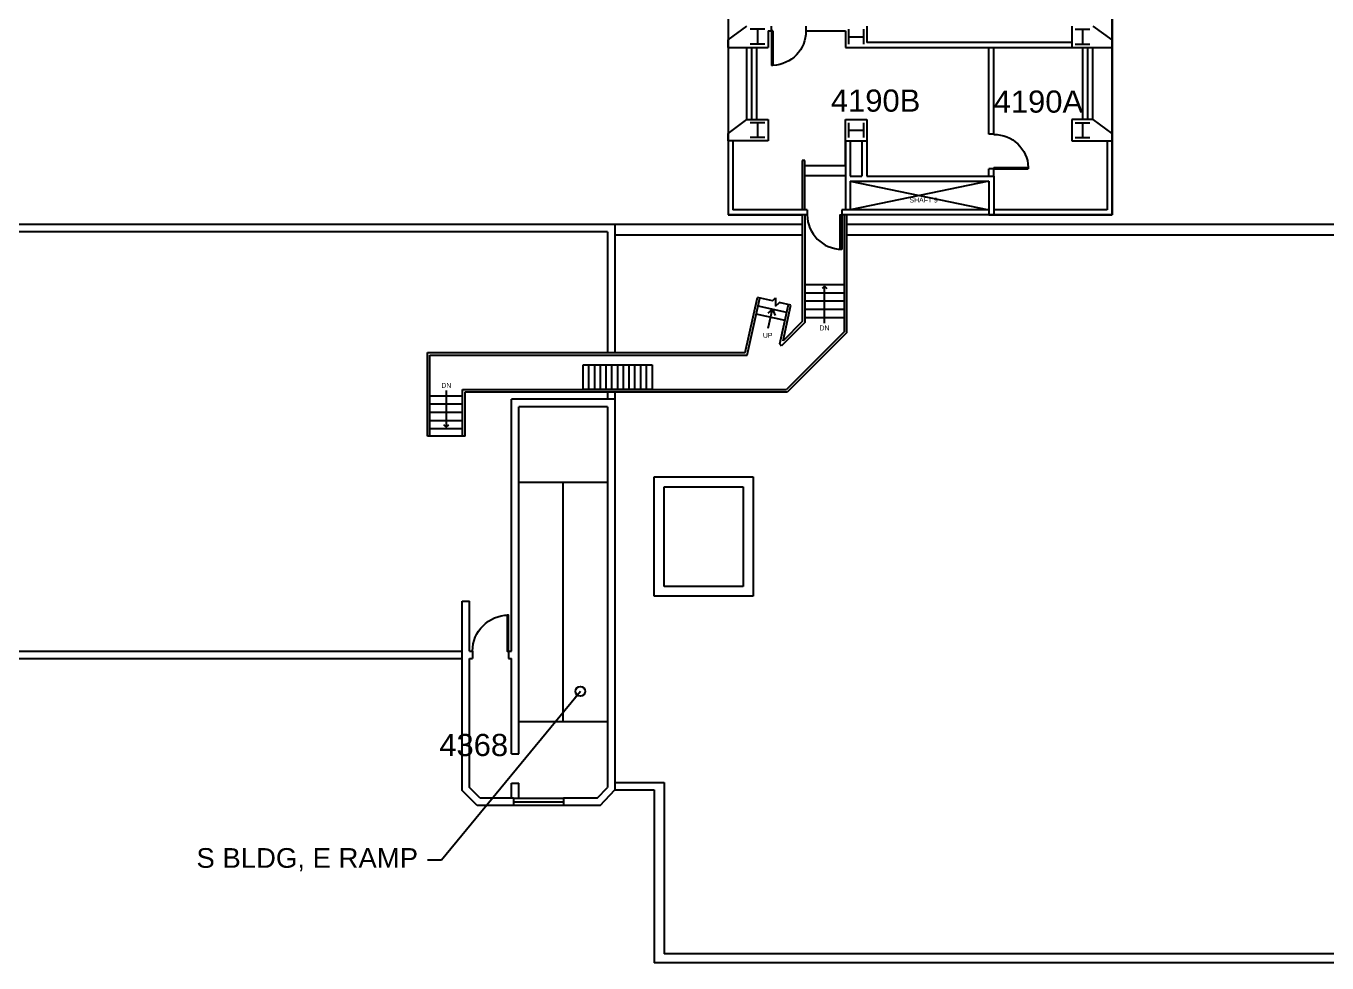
# Model space of a CAD drawing. Extents: x -84 to 5671, y -72 to 3104.
# Drawn here: x 2336 to 3922, y -72 to 1070 of the extents above; entities that cross this region are included whole.
import ezdxf

# ---------------------------------------------------------------- set-up
doc = ezdxf.new("R2010")
doc.units = 0
doc.header["$LTSCALE"] = 12
doc.header["$MEASUREMENT"] = 0
doc.layers.get('0').update_dxf_attribs({"linetype": 'CONTINUOUS'})
for name, color, linetype in [('A-ANNO-RNUM', 4, 'CONTINUOUS'), ('A-ANNO-TEXT', 4, 'CONTINUOUS'), ('A-ANNO-TEXT-STAIR', 4, 'CONTINUOUS'), ('A-DOOR', 2, 'CONTINUOUS'), ('A-FLOR-STRS', 2, 'CONTINUOUS'), ('A-GLAZ', 2, 'CONTINUOUS'), ('A-GLAZ-SILL', 1, 'CONTINUOUS'), ('A-ROOF-MED', 3, 'CONTINUOUS'), ('A-ROOF-THIN', 1, 'CONTINUOUS'), ('A-SHAFT', 1, 'CONTINUOUS'), ('A-WALL-FULL', 6, 'CONTINUOUS'), ('S-COLS', 5, 'CONTINUOUS')]:
    doc.layers.add(name, color=color, linetype=linetype)
doc.layers.get('0').freeze()
doc.styles.add('ARIAL', font='arial.ttf')
doc.styles.get("Standard").update_dxf_attribs({"font": 'SIMPLEX'})
doc.dimstyles.new('DIM1-4', dxfattribs={"dimscale": 48, "dimtxt": 0.09375, "dimasz": 0.125, "dimexe": 0.125, "dimexo": 0.09375, "dimgap": 0.046875, "dimtad": 1, "dimdec": 4, "dimzin": 7, "dimdsep": 46, "dimlunit": 4, "dimtxsty": 'Standard', "dimblk": 'TICK', "dimcen": 2.25, "dimdle": 1.5, "dimadec": 0, "dimazin": 0, "dimtfac": 1, "dimtdec": 4, "dimtix": 1, "dimtofl": 0, "dimtmove": 2, "dimatfit": 3, "dimldrblk": 'TICK', "dimfxl": 1, "dimtolj": 1, "dimtzin": 0, "dimarcsym": 0})

# ---------------------------------------------------------------- blocks, each defined once
blk = doc.blocks.new('*U22')
for p, q in [((0, 0), (0, 0)), ((-42, 0), (-42, 0))]:
    blk.add_line(p, q)
blk.add_lwpolyline([(0, 0), (0, -42), (-1.75, -42), (-1.75, 0)], close=True)
blk.add_arc((0, 0), 42, 180, 270)
blk = doc.blocks.new('*U23')
for p, q in [((0, 0), (0, 0)), ((-44, 0), (-44, 0))]:
    blk.add_line(p, q)
blk.add_lwpolyline([(0, 0), (0, -44), (-1.75, -44), (-1.75, 0)], close=True)
blk.add_arc((0, 0), 44, 180, 270)
blk = doc.blocks.new('TICK')
at = {"linetype": 'Continuous'}
blk.add_line((0.99, 0), (-0.99, 0), dxfattribs=at)
at = {"color": 11}
blk.add_line((-0.22, -0.22), (0.22, 0.22), dxfattribs=at)
blk = doc.blocks.new('DOOR36')
for p, q in [((-1.5, 0), (0, 0)), ((-1.5, 0), (-1.5, -36)), ((0, 0), (0, -36)), ((-1.5, -36), (0, -36))]:
    blk.add_line(p, q)
blk.add_arc((0, 0), 36, 180, 267.6401)

msp = doc.modelspace()

# ---------------------------------------------------------------- linework, layer by layer
at = {"layer": 'A-ANNO-TEXT'}
for p, q in [((3309, 753), (3306, 750)), ((3309, 708), (3309, 753)), ((3309, 753), (3312, 750)), ((3245.5, 724.7), (3240, 720)), ((3240.5, 701.9), (3245.5, 724.7)), ((3245.5, 724.7), (3249, 717)), ((2848, 625.9), (2848, 580.9)), ((2848, 580.9), (2845, 583.9)), ((2848, 580.9), (2851, 583.9))]:
    msp.add_line(p, q, dxfattribs=at)
at = {"layer": 'A-FLOR-STRS'}
for p, q in [((3285, 906), (3282, 906)), ((3282, 906), (3282, 846)), ((3285, 846), (3285, 906)), ((3285, 900), (3334.5, 900)), ((3285, 888), (3334.5, 888)), ((3282, 840), (3282, 709.9)), ((3285, 840), (3285, 708.6)), ((3333, 840), (3333, 697.2)), ((3336, 840), (3336, 696)), ((3285, 754.9), (3333, 754.9)), ((3212.3, 672), (3227.2, 739)), ((3214.7, 669), (3230.1, 738.3)), ((3245.6, 734.9), (3227.2, 739)), ((3245.6, 734.9), (3249.4, 738.9)), ((3249.4, 738.9), (3249.2, 728.7)), ((3249.2, 728.7), (3254, 733.1)), ((3268.2, 729.9), (3253.9, 733.1)), ((3254.6, 682.5), (3265.3, 730.5)), ((3258.6, 686.4), (3268.2, 729.9)), ((3285, 744.9), (3333, 744.9)), ((3285, 734.9), (3333, 734.9)), ((3260.9, 711), (3225.8, 718.8)), ((3263.1, 720.8), (3228, 728.6)), ((3285, 724.9), (3333, 724.9)), ((3285, 714.9), (3333, 714.9)), ((3285, 708.6), (3256.7, 680.4)), ((3282, 709.9), (3258.6, 686.4)), ((3254.6, 682.5), (3256.7, 680.4)), ((3333, 697.2), (3262.8, 627)), ((3336, 696), (3264, 624)), ((2825, 672), (3212.3, 672)), ((2825, 570), (2825, 672)), ((2828, 669), (3214.7, 669)), ((2828, 570), (2828, 669)), ((3015, 627), (3015, 657)), ((3015, 657), (3099, 657)), ((3022, 627), (3022, 657)), ((3029, 627), (3029, 657)), ((3036, 627), (3036, 657)), ((3043, 627), (3043, 657)), ((3050, 627), (3050, 657)), ((3057, 627), (3057, 657)), ((3064, 627), (3064, 657)), ((3071, 627), (3071, 657)), ((3078, 627), (3078, 657)), ((3085, 627), (3085, 657)), ((3092, 627), (3092, 657)), ((3099, 657), (3099, 627)), ((2868, 618.9), (2828, 618.9)), ((2868, 627), (3262.8, 627)), ((2868, 570), (2868, 627)), ((2871, 624), (3264, 624)), ((2871, 570), (2871, 624)), ((3099, 627), (3015, 627)), ((2868, 608.9), (2828, 608.9)), ((2868, 598.9), (2828, 598.9)), ((2868, 588.9), (2828, 588.9)), ((2868, 578.9), (2828, 578.9)), ((2871, 570), (2825, 570)), ((3044.5, 513.5), (2936.5, 513.5)), ((2990.5, 222), (2990.5, 513.5)), ((2990.5, 222), (2936.5, 222)), ((3044.5, 222), (2990.5, 222))]:
    msp.add_line(p, q, dxfattribs=at)
at = {"layer": 'A-GLAZ'}
for p, q in [((3220.5, 956), (3220.5, 1044)), ((3629.5, 1044), (3629.5, 956)), ((2930, 124.5), (2991, 124.5))]:
    msp.add_line(p, q, dxfattribs=at)
at = {"layer": 'A-GLAZ-SILL'}
for p, q in [((3214.5, 956), (3214.5, 1044)), ((3226.5, 956), (3226.5, 1044)), ((3623.5, 1044), (3623.5, 956)), ((3635.5, 1044), (3635.5, 956)), ((2930, 129), (2991, 129)), ((2991, 120), (2930, 120))]:
    msp.add_line(p, q, dxfattribs=at)
at = {"layer": 'A-ROOF-MED'}
for p, q in [((3053.5, 828), (2052, 828)), ((3282, 828), (3053.5, 828)), ((4067.5, 828), (3336, 828)), ((186, 299), (2867.5, 299)), ((3053.5, 139), (3101.5, 139)), ((3101.5, 139), (3101.5, -72)), ((4193.5, -72), (3101.5, -72))]:
    msp.add_line(p, q, dxfattribs=at)
at = {"layer": 'A-ROOF-THIN'}
for p, q in [((3053.5, 828), (3053.5, 672)), ((3044.5, 819), (2052, 819)), ((3044.5, 819), (3044.5, 672)), ((3282, 815), (3053.5, 815)), ((4062.1, 815), (3336, 815)), ((3044.5, 624), (3044.5, 615)), ((3053.5, 624), (3053.5, 615)), ((177, 308), (2867.5, 308)), ((3053.5, 148), (3113.5, 148)), ((3113.5, 148), (3113.5, -61)), ((4188.9, -61), (3113.5, -61))]:
    msp.add_line(p, q, dxfattribs=at)
at = {"layer": 'A-SHAFT'}
for p, q in [((3340.5, 881), (3509.5, 846)), ((3509.5, 881), (3340.5, 846))]:
    msp.add_line(p, q, dxfattribs=at)
at = {"layer": 'A-WALL-FULL'}
for p, q in [((3191.5, 1473.5), (3191.5, 840)), ((3659.5, 840), (3659.5, 1300)), ((3191.5, 1189.4), (3191.5, 840)), ((3659.5, 1205), (3659.5, 840)), ((3191.5, 1053), (3214.5, 1070)), ((3240.5, 1064), (3240.5, 1044)), ((3240.5, 1064), (3244.5, 1064)), ((3244.5, 1064), (3244.5, 1070)), ((3286.5, 1064), (3286.5, 1070)), ((3286.5, 1064), (3334.5, 1064)), ((3334.5, 1064), (3334.5, 1044)), ((3610.5, 1070), (3610.5, 1044)), ((3659.5, 1053), (3636.5, 1070)), ((3191.5, 1044), (3191.5, 1053)), ((3610.5, 1050), (3360.5, 1050)), ((3659.5, 1044), (3659.5, 1053)), ((3191.5, 1044), (3240.5, 1044)), ((3334.5, 1044), (3610.5, 1044)), ((3509.5, 938), (3509.5, 1044)), ((3515.5, 938), (3515.5, 1044)), ((3610.5, 1044), (3659.5, 1044)), ((3191.5, 939), (3214.5, 956)), ((3214.5, 956), (3240.5, 956)), ((3240.5, 956), (3240.5, 930)), ((3636.5, 956), (3610.5, 956)), ((3610.5, 956), (3610.5, 930)), ((3659.5, 939), (3636.5, 956)), ((3191.5, 930), (3191.5, 939)), ((3515.5, 938), (3509.5, 938)), ((3659.5, 930), (3659.5, 939)), ((3240.5, 930), (3191.5, 930)), ((3197.5, 930), (3197.5, 846)), ((3334.5, 930), (3334.5, 887)), ((3334.5, 900), (3334.5, 930)), ((3340.5, 930), (3340.5, 887)), ((3354.5, 930), (3354.5, 887)), ((3360.5, 930), (3360.5, 887)), ((3610.5, 930), (3659.5, 930)), ((3653.5, 930), (3653.5, 846)), ((3509.5, 887), (3509.5, 896)), ((3515.5, 896), (3509.5, 896)), ((3515.5, 887), (3515.5, 896)), ((3334.5, 887), (3334.5, 846)), ((3340.5, 887), (3354.5, 887)), ((3340.5, 881), (3509.5, 881)), ((3340.5, 881), (3340.5, 846)), ((3360.5, 887), (3515.5, 887)), ((3360.5, 881), (3509.5, 881)), ((3509.5, 881), (3509.5, 846)), ((3509.5, 881), (3509.5, 846)), ((3509.5, 881), (3509.5, 840)), ((3515.5, 887), (3515.5, 840)), ((3515.5, 881), (3515.5, 840)), ((3288, 846), (3197.5, 846)), ((3288, 846), (3288, 840)), ((3509.5, 846), (3330, 846)), ((3330, 846), (3330, 840)), ((3653.5, 846), (3515.5, 846)), ((3288, 840), (3191.5, 840)), ((3191.5, 840), (3282, 840)), ((3659.5, 840), (3330, 840)), ((3509.5, 840), (3659.5, 840)), ((3044.5, 627), (3053.5, 627)), ((3053.5, 615), (2927.5, 615)), ((2927.5, 308), (2927.5, 615)), ((3044.5, 606), (2936.5, 606)), ((2936.5, 183), (2936.5, 606)), ((3044.5, 606), (3044.5, 141.7)), ((3053.5, 615), (3053.5, 139)), ((3101.5, 520.5), (3222, 520.5)), ((3101.5, 375), (3101.5, 520.5)), ((3113.5, 508.5), (3210, 508.5)), ((3113.5, 387), (3113.5, 508.5)), ((3210, 508.5), (3210, 387)), ((3222, 520.5), (3222, 375)), ((3210, 387), (3113.5, 387)), ((2867.5, 138.2), (2867.5, 369)), ((2867.5, 369), (2876.5, 369)), ((2876.5, 308), (2876.5, 369)), ((3222, 375), (3101.5, 375)), ((2876.5, 308), (2880, 308)), ((2880, 308), (2880, 299)), ((2924, 308), (2924, 299)), ((2924, 308), (2927.5, 308)), ((2876.5, 141.9), (2876.5, 299)), ((2876.5, 299), (2880, 299)), ((2924, 299), (2927.5, 299)), ((2927.5, 183), (2927.5, 299)), ((2927.5, 183), (2936.5, 183)), ((2927.5, 129), (2927.5, 147)), ((2927.5, 147), (2936.5, 147)), ((2936.5, 129), (2936.5, 147)), ((2885.5, 120), (2867.5, 138.2)), ((2889.3, 129), (2876.5, 141.9)), ((2930, 129), (2889.3, 129)), ((2930, 129), (2930, 120)), ((3031.8, 129), (2991, 129)), ((2991, 129), (2991, 120)), ((3031.8, 129), (3044.5, 141.7)), ((3035.5, 120), (3053.5, 139)), ((2930, 120), (2885.5, 120)), ((3035.5, 120), (2991, 120))]:
    msp.add_line(p, q, dxfattribs=at)
msp.add_lwpolyline([(3360.5, 1070), (3360.5, 1050)], dxfattribs=at)
at = {"layer": 'S-COLS'}
for p, q in [((3236.5, 1066), (3218.5, 1066)), ((3227.5, 1066), (3227.5, 1048)), ((3338.5, 1066), (3338.5, 1048)), ((3356.5, 1066), (3356.5, 1048)), ((3614.5, 1066), (3632.5, 1066)), ((3623.5, 1066), (3623.5, 1048)), ((3236.5, 1048), (3218.5, 1048)), ((3338.5, 1057), (3356.5, 1057)), ((3614.5, 1048), (3632.5, 1048)), ((3236.5, 952), (3218.5, 952)), ((3227.5, 952), (3227.5, 934)), ((3334.5, 930), (3334.5, 956)), ((3334.5, 956), (3360.5, 956)), ((3338.5, 952), (3338.5, 934)), ((3356.5, 952), (3356.5, 934)), ((3360.5, 956), (3360.5, 930)), ((3614.5, 952), (3632.5, 952)), ((3623.5, 952), (3623.5, 934)), ((3338.5, 943), (3356.5, 943)), ((3236.5, 934), (3218.5, 934)), ((3334.5, 930), (3360.5, 930)), ((3614.5, 934), (3632.5, 934))]:
    msp.add_line(p, q, dxfattribs=at)

# ---------------------------------------------------------------- block references
at = {"layer": 'A-DOOR', "xscale": -1.16605676841607, "yscale": 1.16605676841607, "zscale": 1.16605676841607}
msp.add_blockref('DOOR36', (3244.5, 1064), dxfattribs=at)
at = {"layer": 'A-DOOR', "xscale": -1.16605676841607, "yscale": 1.16605676841607, "zscale": 1.16605676841607, "rotation": 90}
msp.add_blockref('DOOR36', (3515.5, 896), dxfattribs=at)
at = {"layer": 'A-DOOR'}
msp.add_blockref('*U22', (3330, 840), dxfattribs=at)
at = {"layer": 'A-DOOR', "xscale": -1, "rotation": 179.9999999999999}
msp.add_blockref('*U23', (2924, 308), dxfattribs=at)

# ---------------------------------------------------------------- texts
at = {"layer": 'A-ANNO-RNUM', "style": 'ARIAL'}
for s, p in [('4190B', (3316.8, 965.6)), ('4190A', (3515.2, 964.4)), ('4368', (2839.5, 180.2))]:
    msp.add_text(s, height=27, dxfattribs=at).set_placement(p)
at = {"layer": 'A-ANNO-TEXT', "style": 'ARIAL'}
for s, p in [('SHAFT 9', (3412.7, 854.9)), ('DN', (3303, 699)), ('UP', (3234, 690)), ('DN', (2842, 629))]:
    msp.add_text(s, height=6, dxfattribs=at).set_placement(p)
at = {"layer": 'A-ANNO-TEXT-STAIR', "style": 'ARIAL'}
msp.add_text('S BLDG, E RAMP', height=24, dxfattribs=at).set_placement((2543.5, 44))

# ---------------------------------------------------------------- leaders
at = {"layer": 'A-ANNO-TEXT-STAIR'}
msp.add_leader([(3011.5, 259), (2842.2, 53.2), (2825.2, 53.2)], dimstyle='DIM1-4', override={"dimscale": 96, "dimgap": 0, "dimtad": 0, "dimldrblk": 'DotBlank'}, dxfattribs=at)

doc.saveas('drawing.dxf')
